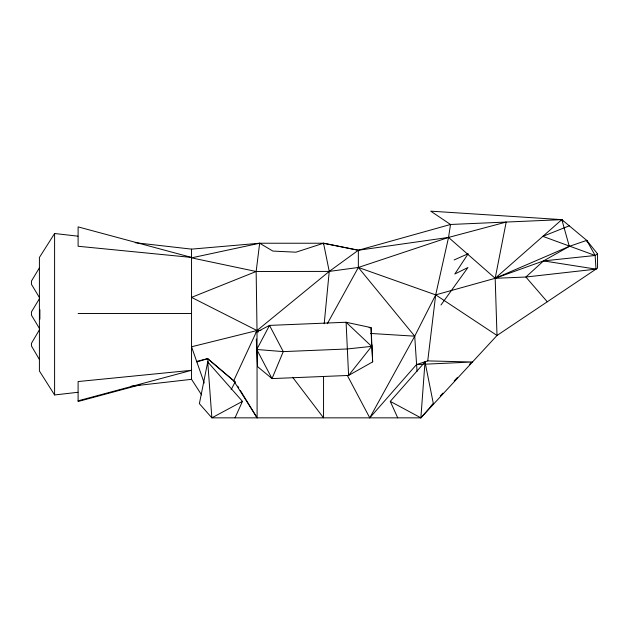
<?xml version="1.0" encoding="UTF-8"?>
<svg xmlns="http://www.w3.org/2000/svg" width="629" height="629" viewBox="0 0 629 629"><rect width="100%" height="100%" fill="white"/><g stroke="black" fill="none" stroke-linecap="round" stroke-linejoin="round"><path stroke-width="0.94" d="M397.725 417.845L390.279 401.373L425.015 361.927L420.872 417.845L211.871 417.845L199.385 403.653L207.727 361.927L242.464 401.373L235.018 417.845M324.202 323.754L329.242 271.413L323.55 243.234L259.659 243.234L191.546 249.131L135.211 242.7M347.35 375.489L369.773 417.845L416.484 364.592L427.736 360.897L435.693 294.875L448.54 237.432L450.521 224.474L430.716 211.155L561.846 219.639L586.731 240.38L597.55 253.872L597.55 268.096L497.004 335.477L420.872 417.845L390.279 401.373M196.665 361.4L207.664 358.64L233.689 380.765L257.104 417.845L257.017 330.539L256.152 271.492L259.659 243.234L191.546 257.851L256.152 271.492L329.242 271.413L358.349 267.467L448.54 237.432L506.188 222.061L495.18 278.301L497.004 335.477L435.693 294.875L358.349 267.467L358.349 250.248L450.521 224.474L561.846 219.639L562.947 221.235M371.865 344.755L372.651 361.887L348.592 375.442L272.019 378.595L257.544 366.613L256.278 339.015M369.773 417.845L414.715 336.177L435.693 294.875L495.18 278.301L543.542 260.901L569.3 246.371L586.731 240.38L595.144 255.484L596.001 269.133L525.883 277.027L495.18 278.301L448.54 237.432L358.349 250.248L323.55 243.234L295.952 252.19L272.86 251.073L259.659 243.234M231.142 389.666L235.16 381.976L207.664 358.64L196.853 361.95M255.979 332.356L269.519 325.397L283.262 351.611L272.019 378.595L256.758 349.488L269.519 325.397L346.092 322.252L371.079 327.623L372.651 361.887M327.316 323.723L358.349 267.467L414.715 336.177L417.043 371.369M39.407 329.824L31.45 343.34L31.45 345.981L39.407 359.497M39.407 267.86L31.45 281.061L31.45 284.324L39.407 297.525M39.407 298.712L31.45 311.921L31.45 315.184L39.407 328.385M77.91 236.166L54.597 233.508L39.407 257.473L39.407 370.984L54.597 394.957L77.91 392.292M440.984 304.986L467.937 267.522L454.798 274.024L468.212 253.699L454.138 259.942M431.038 406.004L433.019 403.849M440.3 395.979L442.95 393.117M454.193 380.946L457.503 377.369M469.415 364.482L471.396 362.335M597.55 253.872L595.144 255.484L543.542 260.901L525.883 277.027L547.277 301.786M242.464 401.373L211.871 417.845L207.727 361.927M256.152 271.492L191.546 297.383L257.017 330.539L258.204 332.096M569.269 225.827L542.851 236.355L595.144 255.484M78.106 400.83L191.546 370.308L78.106 381.551L78.106 401.491L140.495 384.704M131.327 386.198L191.546 379.326L201.594 394.902M416.484 364.592L423.246 364.285M425.173 364.191L472.481 362.005L427.736 360.897M369.129 327.701L371.079 327.623L371.629 346.367L348.592 375.442L346.092 322.252L371.629 346.367L347.074 348.985L283.262 351.611L256.758 349.488M191.546 313.509L78.106 313.517M260.925 330.539L257.017 330.539L191.546 346.783L204.228 383.022M370.607 333.449L414.715 336.177M543.542 260.901L596.001 269.133M235.16 381.976L233.689 380.765L257.017 330.539L329.242 271.413L358.349 250.248L323.55 243.234L323.55 244.005M420.447 417.452L420.872 417.845L433.357 403.653L425.015 361.927M292.658 377.306L323.55 417.845L323.55 376.645M237.715 386.151L238.737 387.818M240.262 390.318L257.104 417.845M586.731 240.38L587.329 242.236M207.664 358.64L208.38 363.491M191.546 249.131L191.546 379.326M54.597 233.508L54.597 394.957M39.886 309.602L39.886 319.162M561.846 219.639L495.18 278.301L569.3 246.371L561.846 219.639M191.546 257.434L78.106 246.261L78.106 226.888L191.546 257.434"/></g></svg>
